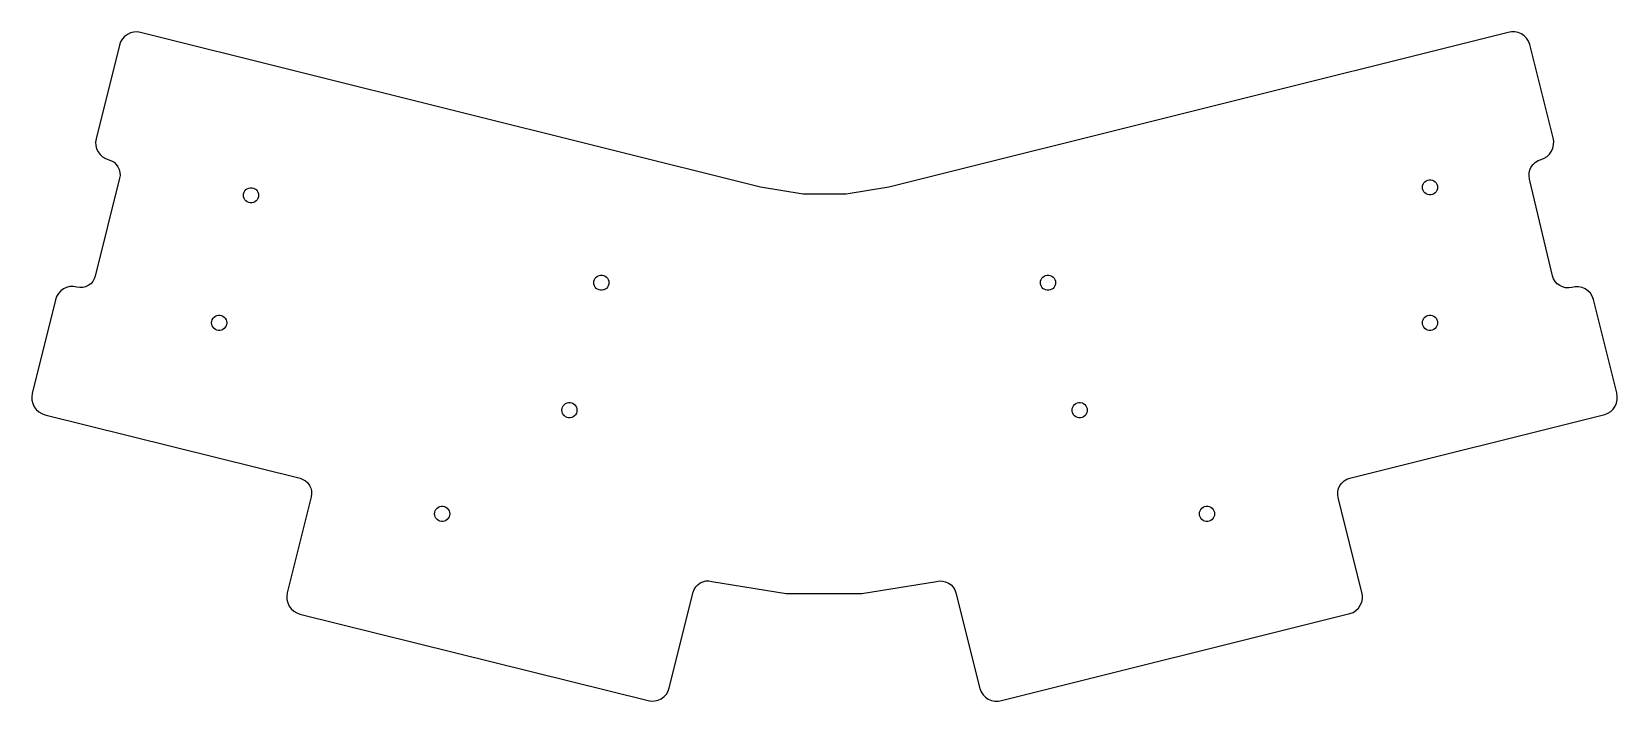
# Model space of a CAD drawing. Header units: metres. Extents: x 20 to 250, y -16 to 81.
import ezdxf

# ---------------------------------------------------------------- set-up
doc = ezdxf.new("R2010")
doc.units = ezdxf.units.M

msp = doc.modelspace()

# ---------------------------------------------------------------- linework, layer by layer
for p, q in [((33.6104, 80.6377), (33.2129, 80.3418)), ((34.0576, 80.8506), (33.6104, 80.6377)), ((34.5371, 80.9717), (34.0576, 80.8506)), ((35.0322, 80.9961), (34.5371, 80.9717)), ((35.5215, 80.9248), (35.0322, 80.9961)), ((125.501, 58.4961), (35.5215, 80.9248)), ((233.984, 80.9248), (144.101, 58.498)), ((234.474, 81.0137), (233.984, 80.9248)), ((234.971, 81.0059), (234.474, 81.0137)), ((235.457, 80.9014), (234.971, 81.0059)), ((235.913, 80.7041), (235.457, 80.9014)), ((236.322, 80.4219), (235.913, 80.7041)), ((32.4609, 79.083), (29.0703, 65.5068)), ((32.627, 79.5498), (32.4609, 79.083)), ((32.8809, 79.9746), (32.627, 79.5498)), ((33.2129, 80.3418), (32.8809, 79.9746)), ((236.669, 80.0645), (236.322, 80.4219)), ((236.938, 79.6475), (236.669, 80.0645)), ((237.121, 79.1846), (236.938, 79.6475)), ((240.5, 65.6211), (237.121, 79.1846)), ((29.0703, 65.5068), (28.998, 65.0195)), ((28.998, 65.0195), (29.0225, 64.5273)), ((29.0225, 64.5273), (29.1426, 64.0498)), ((240.478, 64.1484), (240.582, 64.6348)), ((240.59, 65.1318), (240.5, 65.6211)), ((240.582, 64.6348), (240.59, 65.1318)), ((29.1426, 64.0498), (29.3535, 63.6045)), ((29.3535, 63.6045), (29.6475, 63.208)), ((29.6475, 63.208), (30.0127, 62.8779)), ((30.0127, 62.8779), (30.4355, 62.625)), ((30.4355, 62.625), (30.8994, 62.459)), ((30.8994, 62.459), (31.3047, 62.3086)), ((31.3047, 62.3086), (31.6729, 62.083)), ((237.939, 62.0918), (238.33, 62.3291)), ((238.33, 62.3291), (238.76, 62.4844)), ((238.76, 62.4844), (239.223, 62.667)), ((239.223, 62.667), (239.641, 62.9375)), ((239.641, 62.9375), (239.997, 63.2832)), ((239.997, 63.2832), (240.28, 63.6924)), ((240.28, 63.6924), (240.478, 64.1484)), ((31.6729, 62.083), (31.9902, 61.7891)), ((31.9902, 61.7891), (32.2441, 61.4385)), ((32.2441, 61.4385), (32.4248, 61.0459)), ((32.4248, 61.0459), (32.5254, 60.625)), ((32.542, 60.1934), (32.4736, 59.7666)), ((32.5254, 60.625), (32.542, 60.1934)), ((237.016, 60.1006), (237.034, 60.5566)), ((237.087, 59.6494), (237.016, 60.1006)), ((237.034, 60.5566), (237.142, 61.001)), ((237.142, 61.001), (237.333, 61.415)), ((237.333, 61.415), (237.604, 61.7832)), ((237.604, 61.7832), (237.939, 62.0918)), ((32.4736, 59.7666), (28.9561, 45.5801)), ((50.4587, 57.3015), (50.4827, 57.5302)), ((50.4827, 57.5302), (50.5538, 57.7489)), ((50.5538, 57.7489), (50.6688, 57.9481)), ((50.6688, 57.9481), (50.8226, 58.119)), ((50.8226, 58.119), (51.0087, 58.2541)), ((51.0087, 58.2541), (51.2188, 58.3477)), ((51.2188, 58.3477), (51.4437, 58.3955)), ((51.4437, 58.3955), (51.6737, 58.3955)), ((51.6737, 58.3955), (51.8986, 58.3477)), ((51.8986, 58.3477), (52.1087, 58.2541)), ((52.1087, 58.2541), (52.2947, 58.119)), ((52.2947, 58.119), (52.4486, 57.9481)), ((52.4486, 57.9481), (52.5636, 57.7489)), ((52.5636, 57.7489), (52.6347, 57.5302)), ((52.6347, 57.5302), (52.6587, 57.3015)), ((131.674, 57.4814), (125.501, 58.4961)), ((144.101, 58.498), (137.929, 57.4824)), ((221.55, 58.4537), (221.574, 58.6824)), ((221.574, 58.225), (221.55, 58.4537)), ((221.574, 58.6824), (221.645, 58.9011)), ((221.645, 58.0063), (221.574, 58.225)), ((221.645, 58.9011), (221.76, 59.1003)), ((221.76, 57.8071), (221.645, 58.0063)), ((221.76, 59.1003), (221.914, 59.2712)), ((221.914, 57.6362), (221.76, 57.8071)), ((221.914, 59.2712), (222.1, 59.4063)), ((222.1, 57.5011), (221.914, 57.6362)), ((222.1, 59.4063), (222.31, 59.4999)), ((222.31, 59.4999), (222.535, 59.5477)), ((222.535, 59.5477), (222.765, 59.5477)), ((222.765, 59.5477), (222.99, 59.4999)), ((222.99, 59.4999), (223.2, 59.4063)), ((223.2, 59.4063), (223.386, 59.2712)), ((223.386, 57.6362), (223.2, 57.5011)), ((223.386, 59.2712), (223.54, 59.1003)), ((223.54, 57.8071), (223.386, 57.6362)), ((223.54, 59.1003), (223.655, 58.9011)), ((223.655, 58.0063), (223.54, 57.8071)), ((223.655, 58.9011), (223.726, 58.6824)), ((223.726, 58.225), (223.655, 58.0063)), ((223.726, 58.6824), (223.75, 58.4537)), ((223.75, 58.4537), (223.726, 58.225)), ((240.396, 45.627), (237.087, 59.6494)), ((50.4827, 57.0728), (50.4587, 57.3015)), ((50.5538, 56.8541), (50.4827, 57.0728)), ((50.6688, 56.6549), (50.5538, 56.8541)), ((50.8226, 56.4841), (50.6688, 56.6549)), ((51.0087, 56.3489), (50.8226, 56.4841)), ((51.2188, 56.2553), (51.0087, 56.3489)), ((51.4437, 56.2075), (51.2188, 56.2553)), ((51.6737, 56.2075), (51.4437, 56.2075)), ((51.8986, 56.2553), (51.6737, 56.2075)), ((52.1087, 56.3489), (51.8986, 56.2553)), ((52.2947, 56.4841), (52.1087, 56.3489)), ((52.4486, 56.6549), (52.2947, 56.4841)), ((52.5636, 56.8541), (52.4486, 56.6549)), ((52.6347, 57.0728), (52.5636, 56.8541)), ((52.6587, 57.3015), (52.6347, 57.0728)), ((137.929, 57.4824), (131.674, 57.4814)), ((222.31, 57.4075), (222.1, 57.5011)), ((222.535, 57.3597), (222.31, 57.4075)), ((222.765, 57.3597), (222.535, 57.3597)), ((222.99, 57.4075), (222.765, 57.3597)), ((223.2, 57.5011), (222.99, 57.4075)), ((24.3389, 43.7236), (23.9385, 43.4277)), ((24.79, 43.9365), (24.3389, 43.7236)), ((25.2734, 44.0566), (24.79, 43.9365)), ((25.7705, 44.0801), (25.2734, 44.0566)), ((26.2637, 44.0059), (25.7705, 44.0801)), ((26.6904, 43.9375), (26.2637, 44.0059)), ((27.123, 43.9541), (26.6904, 43.9375)), ((27.543, 44.0547), (27.123, 43.9541)), ((27.9355, 44.2354), (27.543, 44.0547)), ((28.2861, 44.4893), (27.9355, 44.2354)), ((28.5801, 44.8066), (28.2861, 44.4893)), ((28.8057, 45.1748), (28.5801, 44.8066)), ((28.9561, 45.5801), (28.8057, 45.1748)), ((101.29, 44.6278), (101.314, 44.8565)), ((101.314, 44.3991), (101.29, 44.6278)), ((101.314, 44.8565), (101.385, 45.0752)), ((101.385, 44.1804), (101.314, 44.3991)), ((101.385, 45.0752), (101.5, 45.2744)), ((101.5, 43.9812), (101.385, 44.1804)), ((101.5, 45.2744), (101.654, 45.4453)), ((101.654, 43.8103), (101.5, 43.9812)), ((101.654, 45.4453), (101.84, 45.5804)), ((101.84, 43.6752), (101.654, 43.8103)), ((101.84, 45.5804), (102.05, 45.674)), ((102.05, 45.674), (102.275, 45.7218)), ((102.275, 45.7218), (102.505, 45.7218)), ((102.505, 45.7218), (102.73, 45.674)), ((102.73, 45.674), (102.94, 45.5804)), ((102.94, 45.5804), (103.126, 45.4453)), ((103.126, 43.8103), (102.94, 43.6752)), ((103.126, 45.4453), (103.28, 45.2744)), ((103.28, 43.9812), (103.126, 43.8103)), ((103.28, 45.2744), (103.395, 45.0752)), ((103.395, 44.1804), (103.28, 43.9812)), ((103.395, 45.0752), (103.466, 44.8565)), ((103.466, 44.3991), (103.395, 44.1804)), ((103.466, 44.8565), (103.49, 44.6278)), ((103.49, 44.6278), (103.466, 44.3991)), ((166.097, 44.6278), (166.122, 44.8565)), ((166.122, 44.3991), (166.097, 44.6278)), ((166.122, 44.8565), (166.193, 45.0752)), ((166.193, 44.1804), (166.122, 44.3991)), ((166.193, 45.0752), (166.308, 45.2744)), ((166.308, 43.9812), (166.193, 44.1804)), ((166.308, 45.2744), (166.461, 45.4453)), ((166.461, 43.8103), (166.308, 43.9812)), ((166.461, 45.4453), (166.647, 45.5804)), ((166.647, 43.6752), (166.461, 43.8103)), ((166.647, 45.5804), (166.858, 45.674)), ((166.858, 45.674), (167.083, 45.7218)), ((167.083, 45.7218), (167.312, 45.7218)), ((167.312, 45.7218), (167.537, 45.674)), ((167.537, 45.674), (167.747, 45.5804)), ((167.747, 45.5804), (167.934, 45.4453)), ((167.934, 43.8103), (167.747, 43.6752)), ((167.934, 45.4453), (168.087, 45.2744)), ((168.087, 43.9812), (167.934, 43.8103)), ((168.087, 45.2744), (168.202, 45.0752)), ((168.202, 44.1804), (168.087, 43.9812)), ((168.202, 45.0752), (168.273, 44.8565)), ((168.273, 44.3991), (168.202, 44.1804)), ((168.273, 44.8565), (168.297, 44.6278)), ((168.297, 44.6278), (168.273, 44.3991)), ((240.552, 45.1982), (240.396, 45.627)), ((240.788, 44.8076), (240.552, 45.1982)), ((241.097, 44.4707), (240.788, 44.8076)), ((241.465, 44.2012), (241.097, 44.4707)), ((241.88, 44.0088), (241.465, 44.2012)), ((242.323, 43.9014), (241.88, 44.0088)), ((242.779, 43.8838), (242.323, 43.9014)), ((243.23, 43.9551), (242.779, 43.8838)), ((243.72, 44.0439), (243.23, 43.9551)), ((244.217, 44.0361), (243.72, 44.0439)), ((244.703, 43.9316), (244.217, 44.0361)), ((245.159, 43.7344), (244.703, 43.9316)), ((245.568, 43.4521), (245.159, 43.7344)), ((23.1777, 42.1641), (19.7988, 28.5752)), ((23.3467, 42.6328), (23.1777, 42.1641)), ((23.6035, 43.0596), (23.3467, 42.6328)), ((23.9385, 43.4277), (23.6035, 43.0596)), ((102.05, 43.5816), (101.84, 43.6752)), ((102.275, 43.5338), (102.05, 43.5816)), ((102.505, 43.5338), (102.275, 43.5338)), ((102.73, 43.5816), (102.505, 43.5338)), ((102.94, 43.6752), (102.73, 43.5816)), ((166.858, 43.5816), (166.647, 43.6752)), ((167.083, 43.5338), (166.858, 43.5816)), ((167.312, 43.5338), (167.083, 43.5338)), ((167.537, 43.5816), (167.312, 43.5338)), ((167.747, 43.6752), (167.537, 43.5816)), ((245.914, 43.0947), (245.568, 43.4521)), ((246.185, 42.6777), (245.914, 43.0947)), ((246.367, 42.2148), (246.185, 42.6777)), ((249.732, 28.6514), (246.367, 42.2148)), ((45.8492, 39.0462), (45.9203, 39.2649)), ((45.9203, 39.2649), (46.0353, 39.4641)), ((46.0353, 39.4641), (46.1891, 39.635)), ((46.1891, 39.635), (46.3752, 39.7701)), ((46.3752, 39.7701), (46.5853, 39.8637)), ((46.5853, 39.8637), (46.8102, 39.9115)), ((46.8102, 39.9115), (47.0402, 39.9115)), ((47.0402, 39.9115), (47.2651, 39.8637)), ((47.2651, 39.8637), (47.4752, 39.7701)), ((47.4752, 39.7701), (47.6612, 39.635)), ((47.6612, 39.635), (47.8151, 39.4641)), ((47.8151, 39.4641), (47.9301, 39.2649)), ((47.9301, 39.2649), (48.0012, 39.0462)), ((221.561, 39.0461), (221.632, 39.2648)), ((221.632, 39.2648), (221.747, 39.464)), ((221.747, 39.464), (221.901, 39.6349)), ((221.901, 39.6349), (222.087, 39.77)), ((222.087, 39.77), (222.297, 39.8636)), ((222.297, 39.8636), (222.522, 39.9114)), ((222.522, 39.9114), (222.752, 39.9114)), ((222.752, 39.9114), (222.977, 39.8636)), ((222.977, 39.8636), (223.187, 39.77)), ((223.187, 39.77), (223.373, 39.6349)), ((223.373, 39.6349), (223.527, 39.464)), ((223.527, 39.464), (223.642, 39.2648)), ((223.642, 39.2648), (223.713, 39.0461)), ((45.8252, 38.8175), (45.8492, 39.0462)), ((45.8492, 38.5888), (45.8252, 38.8175)), ((45.9203, 38.3701), (45.8492, 38.5888)), ((46.0353, 38.1709), (45.9203, 38.3701)), ((46.1891, 38), (46.0353, 38.1709)), ((46.3752, 37.8649), (46.1891, 38)), ((46.5853, 37.7713), (46.3752, 37.8649)), ((46.8102, 37.7235), (46.5853, 37.7713)), ((47.0402, 37.7235), (46.8102, 37.7235)), ((47.2651, 37.7713), (47.0402, 37.7235)), ((47.4752, 37.8649), (47.2651, 37.7713)), ((47.6612, 38), (47.4752, 37.8649)), ((47.8151, 38.1709), (47.6612, 38)), ((47.9301, 38.3701), (47.8151, 38.1709)), ((48.0012, 38.5888), (47.9301, 38.3701)), ((48.0012, 39.0462), (48.0252, 38.8175)), ((48.0252, 38.8175), (48.0012, 38.5888)), ((221.537, 38.8174), (221.561, 39.0461)), ((221.561, 38.5887), (221.537, 38.8174)), ((221.632, 38.37), (221.561, 38.5887)), ((221.747, 38.1708), (221.632, 38.37)), ((221.901, 38), (221.747, 38.1708)), ((222.087, 37.8648), (221.901, 38)), ((222.297, 37.7712), (222.087, 37.8648)), ((222.522, 37.7234), (222.297, 37.7712)), ((222.752, 37.7234), (222.522, 37.7234)), ((222.977, 37.7712), (222.752, 37.7234)), ((223.187, 37.8648), (222.977, 37.7712)), ((223.373, 38), (223.187, 37.8648)), ((223.527, 38.1708), (223.373, 38)), ((223.642, 38.37), (223.527, 38.1708)), ((223.713, 38.5887), (223.642, 38.37)), ((223.713, 39.0461), (223.737, 38.8174)), ((223.737, 38.8174), (223.713, 38.5887)), ((19.7988, 28.5752), (19.7256, 28.083)), ((19.7256, 28.083), (19.749, 27.585)), ((249.71, 27.1787), (249.814, 27.665)), ((249.822, 28.1621), (249.732, 28.6514)), ((249.814, 27.665), (249.822, 28.1621)), ((19.749, 27.585), (19.8691, 27.1016)), ((19.8691, 27.1016), (20.0811, 26.6504)), ((20.0811, 26.6504), (20.377, 26.25)), ((20.377, 26.25), (20.7451, 25.915)), ((20.7451, 25.915), (21.1719, 25.6582)), ((21.1719, 25.6582), (21.6406, 25.4893)), ((21.6406, 25.4893), (58.6865, 16.2686)), ((96.6566, 26.1438), (96.6806, 26.3725)), ((96.6806, 25.9151), (96.6566, 26.1438)), ((96.6806, 26.3725), (96.7517, 26.5912)), ((96.7517, 25.6964), (96.6806, 25.9151)), ((96.7517, 26.5912), (96.8667, 26.7904)), ((96.8667, 25.4972), (96.7517, 25.6964)), ((96.8667, 26.7904), (97.0206, 26.9613)), ((97.0206, 25.3264), (96.8667, 25.4972)), ((97.0206, 26.9613), (97.2066, 27.0964)), ((97.2066, 25.1912), (97.0206, 25.3264)), ((97.2066, 27.0964), (97.4167, 27.19)), ((97.4167, 27.19), (97.6416, 27.2378)), ((97.6416, 27.2378), (97.8716, 27.2378)), ((97.8716, 27.2378), (98.0965, 27.19)), ((98.0965, 27.19), (98.3066, 27.0964)), ((98.3066, 27.0964), (98.4926, 26.9613)), ((98.4926, 25.3264), (98.3066, 25.1912)), ((98.4926, 26.9613), (98.6465, 26.7904)), ((98.6465, 25.4972), (98.4926, 25.3264)), ((98.6465, 26.7904), (98.7615, 26.5912)), ((98.7615, 25.6964), (98.6465, 25.4972)), ((98.7615, 26.5912), (98.8326, 26.3725)), ((98.8326, 25.9151), (98.7615, 25.6964)), ((98.8326, 26.3725), (98.8566, 26.1438)), ((98.8566, 26.1438), (98.8326, 25.9151)), ((170.706, 26.1437), (170.73, 26.3724)), ((170.73, 25.915), (170.706, 26.1437)), ((170.73, 26.3724), (170.801, 26.5911)), ((170.801, 25.6963), (170.73, 25.915)), ((170.801, 26.5911), (170.916, 26.7903)), ((170.916, 25.4971), (170.801, 25.6963)), ((170.916, 26.7903), (171.07, 26.9612)), ((171.07, 25.3262), (170.916, 25.4971)), ((171.07, 26.9612), (171.256, 27.0963)), ((171.256, 25.1911), (171.07, 25.3262)), ((171.256, 27.0963), (171.466, 27.1899)), ((171.466, 27.1899), (171.691, 27.2377)), ((171.691, 27.2377), (171.921, 27.2377)), ((171.921, 27.2377), (172.146, 27.1899)), ((172.146, 27.1899), (172.356, 27.0963)), ((172.356, 27.0963), (172.542, 26.9612)), ((172.542, 25.3262), (172.356, 25.1911)), ((172.542, 26.9612), (172.696, 26.7903)), ((172.696, 25.4971), (172.542, 25.3262)), ((172.696, 26.7903), (172.811, 26.5911)), ((172.811, 25.6963), (172.696, 25.4971)), ((172.811, 26.5911), (172.882, 26.3724)), ((172.882, 25.915), (172.811, 25.6963)), ((172.882, 26.3724), (172.906, 26.1437)), ((172.906, 26.1437), (172.882, 25.915)), ((210.993, 16.2842), (247.992, 25.5146)), ((247.992, 25.5146), (248.455, 25.6973)), ((248.455, 25.6973), (248.872, 25.9678)), ((248.872, 25.9678), (249.229, 26.3135)), ((249.229, 26.3135), (249.512, 26.7227)), ((249.512, 26.7227), (249.71, 27.1787)), ((97.4167, 25.0976), (97.2066, 25.1912)), ((97.6416, 25.0498), (97.4167, 25.0976)), ((97.8716, 25.0498), (97.6416, 25.0498)), ((98.0965, 25.0976), (97.8716, 25.0498)), ((98.3066, 25.1912), (98.0965, 25.0976)), ((171.466, 25.0975), (171.256, 25.1911)), ((171.691, 25.0497), (171.466, 25.0975)), ((171.921, 25.0497), (171.691, 25.0497)), ((172.146, 25.0975), (171.921, 25.0497)), ((172.356, 25.1911), (172.146, 25.0975)), ((58.6865, 16.2686), (59.0918, 16.1191)), ((59.0918, 16.1191), (59.4609, 15.8926)), ((210.174, 15.8916), (210.564, 16.1279)), ((210.564, 16.1279), (210.993, 16.2842)), ((59.4609, 15.8926), (59.7783, 15.5986)), ((59.7783, 15.5986), (60.0312, 15.249)), ((60.0312, 15.249), (60.2119, 14.8564)), ((60.2119, 14.8564), (60.3125, 14.4355)), ((60.3291, 14.0039), (60.2617, 13.5762)), ((60.3125, 14.4355), (60.3291, 14.0039)), ((209.25, 13.9004), (209.268, 14.3564)), ((209.321, 13.4492), (209.25, 13.9004)), ((209.268, 14.3564), (209.375, 14.8008)), ((209.375, 14.8008), (209.567, 15.2148)), ((209.567, 15.2148), (209.837, 15.583)), ((209.837, 15.583), (210.174, 15.8916)), ((60.2617, 13.5762), (56.8066, -0.33008)), ((78.2088, 11.3449), (78.2799, 11.5636)), ((78.2799, 11.5636), (78.3949, 11.7628)), ((78.3949, 11.7628), (78.5488, 11.9337)), ((78.5488, 11.9337), (78.7348, 12.0688)), ((78.7348, 12.0688), (78.9449, 12.1624)), ((78.9449, 12.1624), (79.1698, 12.2102)), ((79.1698, 12.2102), (79.3998, 12.2102)), ((79.3998, 12.2102), (79.6247, 12.1624)), ((79.6247, 12.1624), (79.8348, 12.0688)), ((79.8348, 12.0688), (80.0208, 11.9337)), ((80.0208, 11.9337), (80.1747, 11.7628)), ((80.1747, 11.7628), (80.2897, 11.5636)), ((80.2897, 11.5636), (80.3607, 11.3449)), ((189.202, 11.3448), (189.273, 11.5635)), ((189.273, 11.5635), (189.388, 11.7627)), ((189.388, 11.7627), (189.542, 11.9336)), ((189.542, 11.9336), (189.728, 12.0687)), ((189.728, 12.0687), (189.938, 12.1623)), ((189.938, 12.1623), (190.163, 12.2101)), ((190.163, 12.2101), (190.393, 12.2101)), ((190.393, 12.2101), (190.618, 12.1623)), ((190.618, 12.1623), (190.828, 12.0687)), ((190.828, 12.0687), (191.014, 11.9336)), ((191.014, 11.9336), (191.168, 11.7627)), ((191.168, 11.7627), (191.283, 11.5635)), ((191.283, 11.5635), (191.354, 11.3448)), ((212.75, -0.21582), (209.321, 13.4492)), ((78.1848, 11.1162), (78.2088, 11.3449)), ((78.2088, 10.8875), (78.1848, 11.1162)), ((78.2799, 10.6688), (78.2088, 10.8875)), ((78.3949, 10.4697), (78.2799, 10.6688)), ((78.5488, 10.2988), (78.3949, 10.4697)), ((78.7348, 10.1636), (78.5488, 10.2988)), ((78.9449, 10.07), (78.7348, 10.1636)), ((79.1698, 10.0222), (78.9449, 10.07)), ((79.3998, 10.0222), (79.1698, 10.0222)), ((79.6247, 10.07), (79.3998, 10.0222)), ((79.8348, 10.1636), (79.6247, 10.07)), ((80.0208, 10.2988), (79.8348, 10.1636)), ((80.1747, 10.4697), (80.0208, 10.2988)), ((80.2897, 10.6688), (80.1747, 10.4697)), ((80.3607, 10.8875), (80.2897, 10.6688)), ((80.3607, 11.3449), (80.3848, 11.1162)), ((80.3848, 11.1162), (80.3607, 10.8875)), ((189.178, 11.1161), (189.202, 11.3448)), ((189.202, 10.8874), (189.178, 11.1161)), ((189.273, 10.6687), (189.202, 10.8874)), ((189.388, 10.4695), (189.273, 10.6687)), ((189.542, 10.2986), (189.388, 10.4695)), ((189.728, 10.1635), (189.542, 10.2986)), ((189.938, 10.0699), (189.728, 10.1635)), ((190.163, 10.0221), (189.938, 10.0699)), ((190.393, 10.0221), (190.163, 10.0221)), ((190.618, 10.0699), (190.393, 10.0221)), ((190.828, 10.1635), (190.618, 10.0699)), ((191.014, 10.2986), (190.828, 10.1635)), ((191.168, 10.4695), (191.014, 10.2986)), ((191.283, 10.6687), (191.168, 10.4695)), ((191.354, 10.8874), (191.283, 10.6687)), ((191.354, 11.3448), (191.378, 11.1161)), ((191.378, 11.1161), (191.354, 10.8874)), ((115.723, -0.24121), (115.872, 0.16406)), ((115.872, 0.16406), (116.099, 0.5332)), ((116.099, 0.5332), (116.393, 0.84961)), ((116.393, 0.84961), (116.742, 1.10352)), ((116.742, 1.10352), (117.136, 1.28418)), ((117.136, 1.28418), (117.556, 1.38477)), ((117.556, 1.38477), (117.988, 1.40137)), ((117.988, 1.40137), (118.415, 1.33398)), ((118.415, 1.33398), (129.229, -0.44238)), ((140.188, -0.44727), (151.003, 1.32129)), ((151.003, 1.32129), (151.454, 1.39258)), ((151.454, 1.39258), (151.911, 1.37402)), ((151.911, 1.37402), (152.354, 1.2666)), ((152.354, 1.2666), (152.769, 1.07422)), ((152.769, 1.07422), (153.138, 0.80469)), ((153.138, 0.80469), (153.445, 0.46875)), ((153.445, 0.46875), (153.683, 0.07812)), ((153.683, 0.07812), (153.838, -0.35156)), ((56.8066, -0.33008), (56.7334, -0.82227)), ((56.7334, -0.82227), (56.7568, -1.32031)), ((56.7568, -1.32031), (56.877, -1.80371)), ((56.877, -1.80371), (57.0889, -2.25391)), ((57.0889, -2.25391), (57.3848, -2.65527)), ((112.255, -14.1221), (115.723, -0.24121)), ((129.229, -0.44238), (140.188, -0.44727)), ((153.838, -0.35156), (157.327, -14.2236)), ((212.247, -2.55371), (212.53, -2.14453)), ((212.53, -2.14453), (212.728, -1.6875)), ((212.728, -1.6875), (212.832, -1.20215)), ((212.84, -0.70508), (212.75, -0.21582)), ((212.832, -1.20215), (212.84, -0.70508)), ((57.3848, -2.65527), (57.7529, -2.99023)), ((57.7529, -2.99023), (58.1797, -3.24707)), ((58.1797, -3.24707), (58.6484, -3.41602)), ((58.6484, -3.41602), (109.169, -15.9639)), ((160.465, -15.9639), (211.011, -3.35254)), ((211.011, -3.35254), (211.473, -3.16895)), ((211.473, -3.16895), (211.891, -2.89941)), ((211.891, -2.89941), (212.247, -2.55371)), ((109.169, -15.9639), (109.661, -16.0381)), ((109.661, -16.0381), (110.159, -16.0146)), ((110.159, -16.0146), (110.643, -15.8945)), ((110.643, -15.8945), (111.093, -15.6826)), ((111.093, -15.6826), (111.494, -15.3867)), ((111.494, -15.3867), (111.829, -15.0176)), ((111.829, -15.0176), (112.086, -14.5908)), ((112.086, -14.5908), (112.255, -14.1221)), ((157.327, -14.2236), (157.511, -14.6855)), ((157.511, -14.6855), (157.78, -15.1035)), ((157.78, -15.1035), (158.127, -15.4609)), ((158.127, -15.4609), (158.536, -15.7432)), ((158.536, -15.7432), (158.992, -15.9404)), ((158.992, -15.9404), (159.479, -16.0449)), ((159.479, -16.0449), (159.976, -16.0527)), ((159.976, -16.0527), (160.465, -15.9639))]:
    msp.add_line(p, q)

doc.saveas('drawing.dxf')
